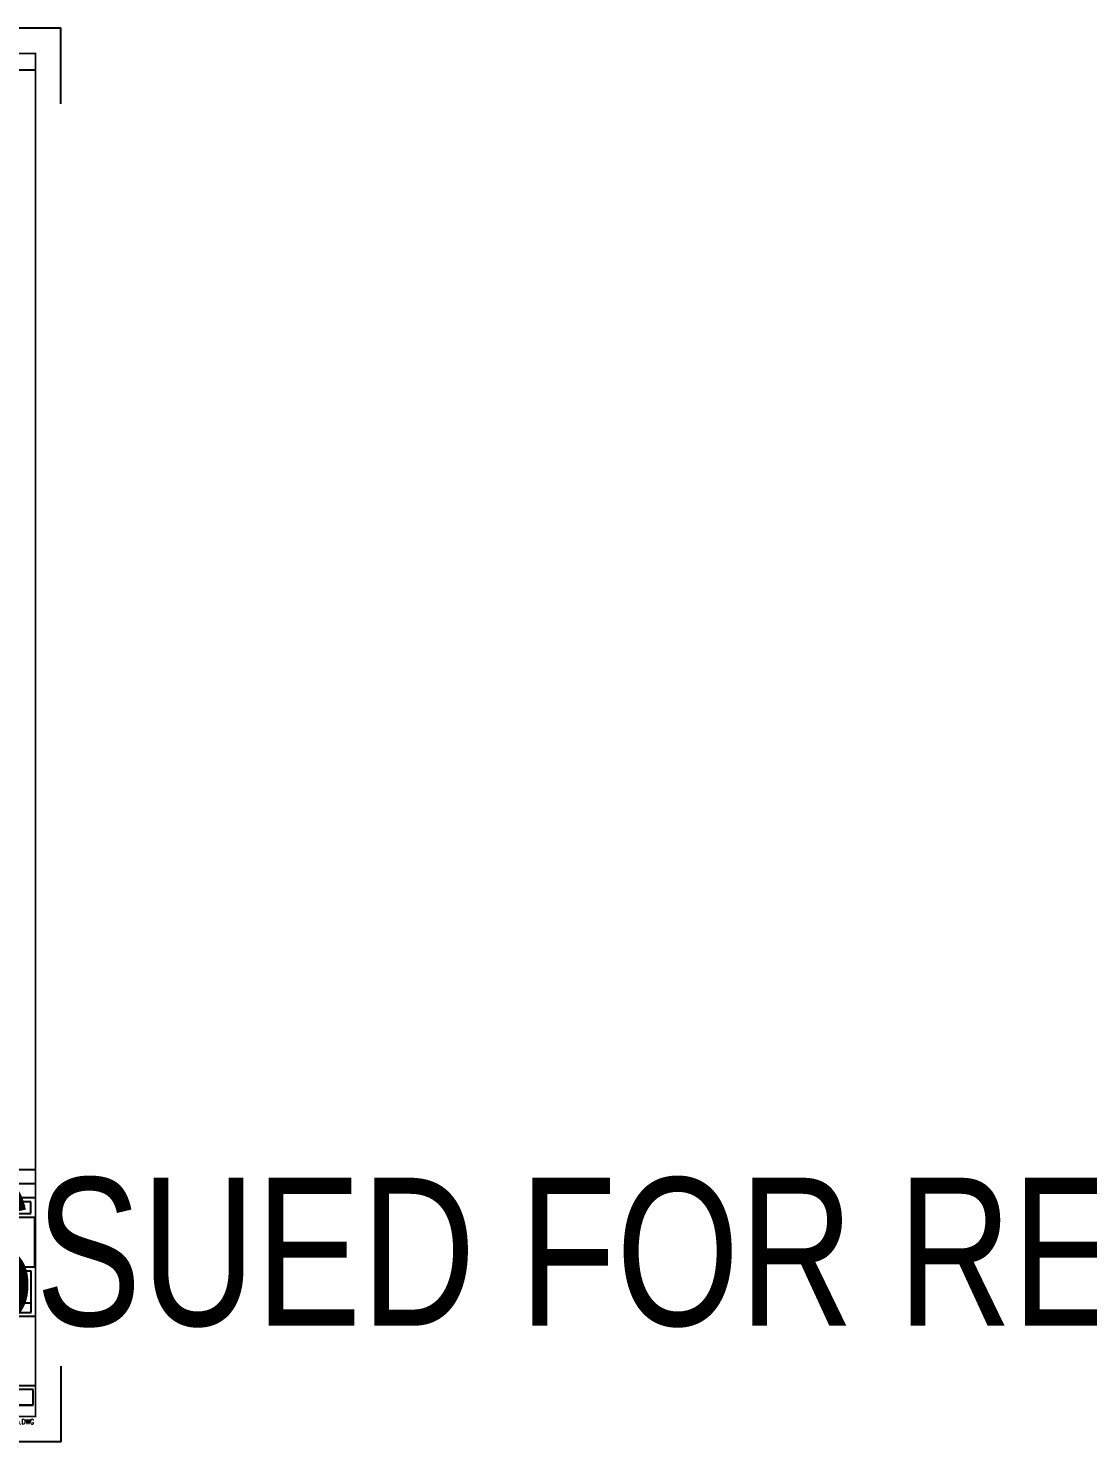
# Model space of a CAD drawing. Header units: millimetres. Extents: x 0 to 16187, y -20471 to 6290.
# Drawn here: x 8700 to 9330, y 1477 to 2318 of the extents above; entities that cross this region are included whole.
import ezdxf
from ezdxf.enums import TextEntityAlignment as Align

# ---------------------------------------------------------------- set-up
doc = ezdxf.new("R2018")
doc.units = ezdxf.units.MM
doc.layers.add('BORDER1', color=3, linetype='Continuous')
doc.layers.add('BORDER2', color=7, linetype='Continuous')
doc.styles.add('ROMANC', font='ROMANC', dxfattribs={"height": 5})
doc.styles.add('ROMANS', font='ROMANS.shx', dxfattribs={"width": 0.8})
doc.styles.add('ROMANT', font='ROMANT', dxfattribs={"height": 4})

# ---------------------------------------------------------------- blocks, each defined once
blk = doc.blocks.new('*U609')
at = {"layer": 'BORDER1', "color": 154, "true_color": 0x1859a9, "const_width": 1}
blk.add_lwpolyline([(1.81, 811), (1144, 811), (1144, 0), (0, 0), (0, 811)], close=True, dxfattribs=at)
at = {"layer": 'BORDER2'}
for p, q in [((1144, 146.69), (978.57, 146.69)), ((1144, 138.44), (978.57, 138.44)), ((1144, 130.19), (978.57, 130.19)), ((1141.21, 127.83), (1089.35, 127.83)), ((1141.21, 120.76), (1141.21, 127.83)), ((1144, 118.4), (978.57, 118.4)), ((1089.35, 120.76), (1141.21, 120.76)), ((1143.57, 88.94), (1143.57, 118.4)), ((1143.57, 88.94), (978.57, 88.94)), ((1141.53, 86.58), (981.25, 86.58)), ((1141.53, 61.83), (1141.53, 86.58)), ((981.25, 67.73), (1141.53, 67.73)), ((1143.57, 59.48), (978.57, 59.48)), ((981.25, 61.83), (1141.53, 61.83)), ((1143.57, 18.23), (978.57, 18.23)), ((1142.62, 16.04), (1094.25, 16.04)), ((1142.62, 6.72), (1142.62, 16.04)), ((1094.25, 6.72), (1142.62, 6.72)), ((1142.62, 6.72), (1094.25, 6.72))]:
    blk.add_line(p, q, dxfattribs=at)
for points in [[(1159, 781), (1159, 826), (1114, 826)], [(1144, 801), (979, 801)], [(1159, 30), (1159, -15), (1114, -15)]]:
    blk.add_lwpolyline(points, dxfattribs=at)
at = {"layer": 'BORDER2', "insert": (1143.2, -4.91), "char_height": 3, "attachment_point": 9, "style": 'ROMANS'}
blk.add_mtext('CORROSIONINHIBITOR_6209-04_ASSEMBLY_EXPORT_01.04.2025.DWG', dxfattribs=at)
at = {"layer": 'BORDER2', "flags": 8}
for tag, height, style, p in [('REV-A', 3.24, 'ROMANS', (986.93, 140.25)), ('RE-A', 8.06, 'ROMANT', (1084.63, 7.17))]:
    blk.add_attdef(tag, text='', height=height, dxfattribs=dict(at, style=style)).set_placement(p, align=Align.CENTER)
at = {"layer": 'BORDER2', "style": 'ROMANS', "width": 3.830216}
blk.add_attdef('DATE-A', text='', height=3.24, dxfattribs=at).set_placement((995.51, 140.25), (1008.51, 140.25), align=Align.FIT)
at = {"layer": 'BORDER2'}
for tag, height, style, p in [('DRN-A', 3.24, 'ROMANS', (1018.38, 140.25)), ('CHD-A', 3.24, 'ROMANS', (1032.35, 140.25)), ('APD-A', 3.24, 'ROMANS', (1046.64, 140.25)), ('CONS_CONT_VEND', 4.2, 'ROMANC', (1061.39, 72.83))]:
    blk.add_attdef(tag, text='', height=height, dxfattribs=dict(at, style=style)).set_placement(p, align=Align.CENTER)
at = {"layer": 'BORDER2', "style": 'ROMANS', "width": 0.8}
for tag, p, height in [('1:X', (997.23, 122.55), 3.5), ('LOC', (1042.74, 122.55), 3.5), ('PROJ_NO', (1118.64, 122.55), 3.5), ('CONS_DRG_NO', (1011, 63), 3)]:
    blk.add_attdef(tag, p, '', height=height, dxfattribs=at)
at = {"layer": 'BORDER2', "lineweight": 30, "width": 0.8, "flags": 104}
blk.add_attdef('COMMENTS-A', text='', height=2.2, dxfattribs=at).set_placement((1055.21, 142.07), align=Align.MIDDLE_LEFT)
at = {"layer": 'BORDER2', "style": 'ROMANS', "width": 0.8}
for tag, p in [('PROJECT_TITLE_1', (1061.07, 55.35)), ('PROJECT_TITLE_2', (1061.07, 49.3))]:
    blk.add_attdef(tag, text='', height=3.5, dxfattribs=at).set_placement(p, align=Align.MIDDLE)
at = {"layer": 'BORDER2', "style": 'ROMANT', "width": 0.8}
for tag, p in [('DRG_TITLE_1', (1061.07, 36.31)), ('DRG_TITLE_2', (1061.07, 28.31)), ('DRG_TITLE_3', (1061.07, 20.31))]:
    blk.add_attdef(tag, text='', height=5, dxfattribs=at).set_placement(p, align=Align.CENTER)
at = {"layer": 'BORDER2', "style": 'ROMANT'}
for tag, p in [('AR', (995, 7.17)), ('PA', (1011.74, 7.17)), ('DC', (1028.45, 7.17)), ('TS', (1120.84, 7.17))]:
    blk.add_attdef(tag, p, '', height=8.06, dxfattribs=at)
for tag, p in [('SRNO', (1074.7, 7.17)), ('SH', (1115.8, 7.18))]:
    blk.add_attdef(tag, text='', height=8.06, dxfattribs=at).set_placement(p, align=Align.RIGHT)
at = {"layer": 'BORDER2', "style": 'ROMANS', "flags": 2}
blk.add_attdef('TB_VERSION', text='', height=2, dxfattribs=at).set_placement((1, -1), align=Align.TOP_LEFT)

msp = doc.modelspace()

# ---------------------------------------------------------------- block references
at = {"layer": 'BORDER1'}
ref = msp.add_blockref('*U609', (7559.82691, 1491.98256), dxfattribs=at)
lines = msp.add_mtext('\\W0.80000;ISSUED FOR REVIEW\\P', dxfattribs={"layer": 'BORDER2', "insert": (8615.03688, 1634.05699), "char_height": 88, "attachment_point": 1})
ref.add_attrib('COMMENTS-A', '', (8615.03688, 1634.05699), dxfattribs={"flags": 104}).embed_mtext(lines)

doc.saveas('drawing.dxf')
